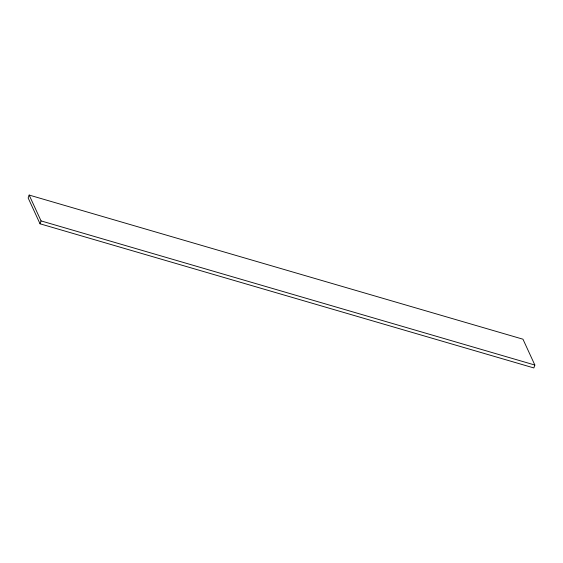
<?xml version="1.0" encoding="UTF-8"?>
<svg xmlns="http://www.w3.org/2000/svg" width="563" height="563" viewBox="0 0 563 563"><rect width="100%" height="100%" fill="white"/><g stroke="black" fill="none" stroke-linecap="round" stroke-linejoin="round"><path stroke-width="0.84" d="M29.156 195.058L28.15 197.965L40.036 223.8L533.844 367.942L534.85 365.035L522.964 339.2L29.156 195.058L41.043 220.9L40.036 223.8M41.043 220.9L534.85 365.035"/></g></svg>
